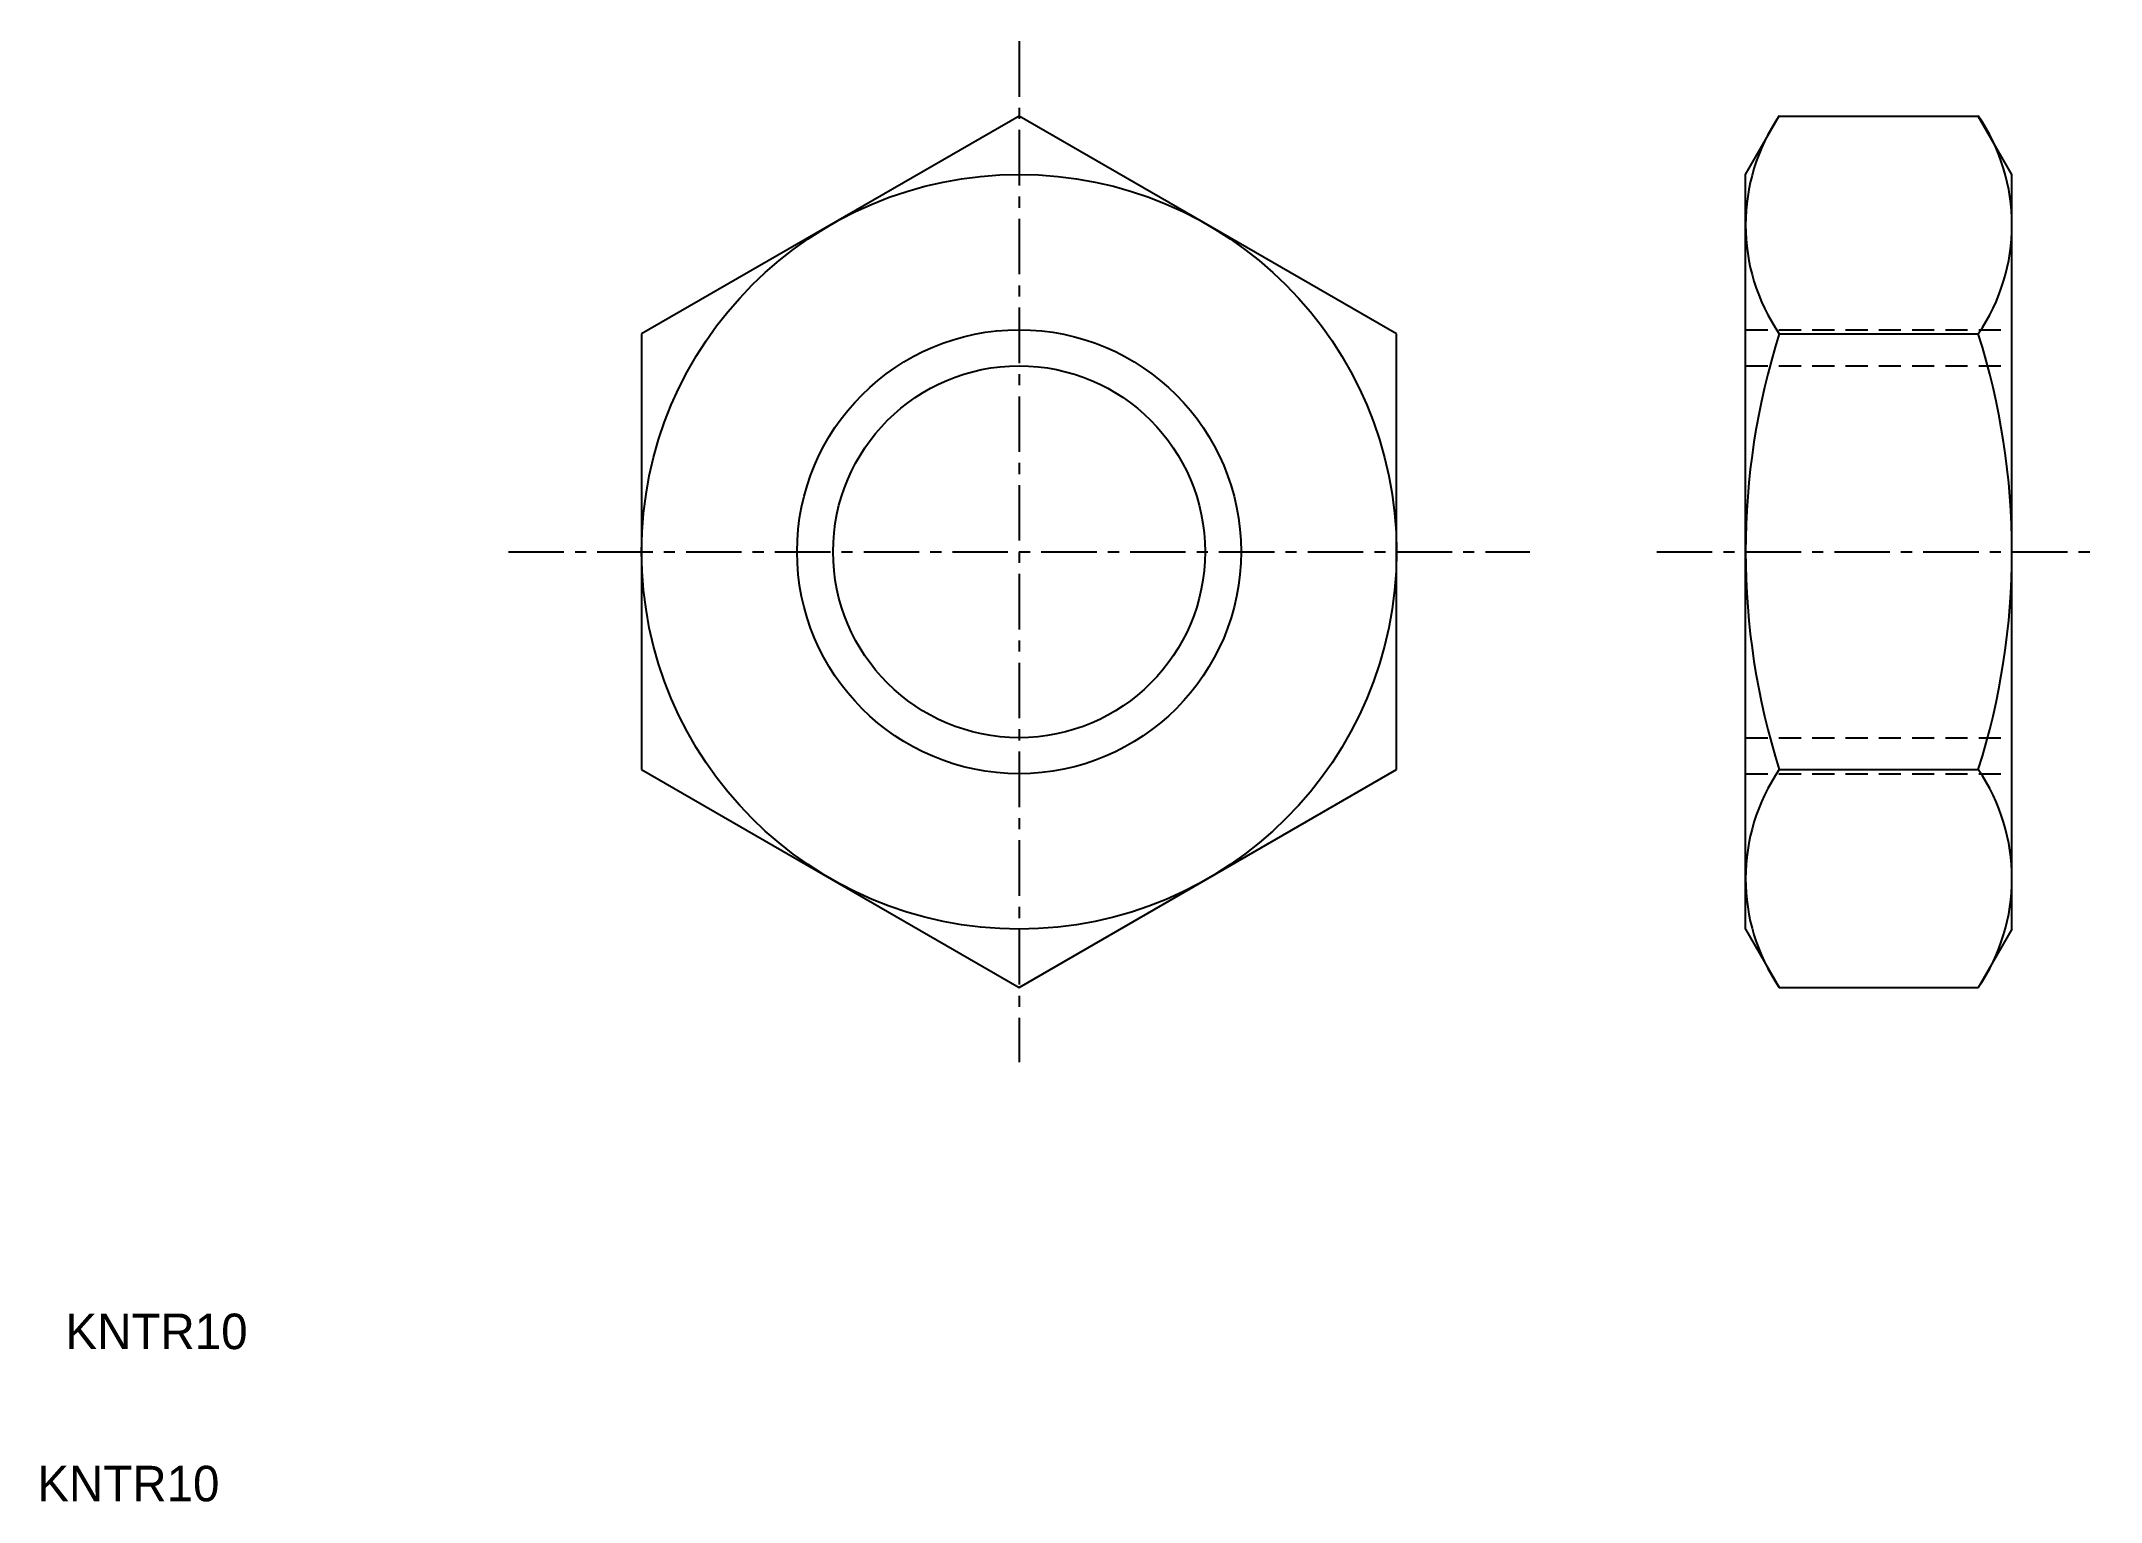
# Model space of a CAD drawing. Extents: x 2.1 to 48.5, y 2 to 34.9.
import ezdxf

# ---------------------------------------------------------------- set-up
doc = ezdxf.new("R2010")
doc.units = 0
doc.linetypes.add('CENTER', pattern=[2, 1.25, -0.25, 0.25, -0.25])
doc.linetypes.add('DASHED', pattern=[0.75, 0.5, -0.25])
doc.layers.get('0').update_dxf_attribs({"linetype": 'CONTINUOUS'})
doc.layers.add('CENTER', color=1, linetype='CENTER')

msp = doc.modelspace()

# ---------------------------------------------------------------- linework, layer by layer
at = {"color": 7, "linetype": 'CONTINUOUS'}
for p, q in [((24.11, 33.204), (15.61, 28.297)), ((32.61, 28.297), (24.11, 33.204)), ((40.47, 31.889), (41.229, 33.204)), ((41.229, 33.204), (45.711, 33.204)), ((46.47, 31.889), (45.711, 33.204)), ((40.47, 14.889), (40.47, 31.889)), ((46.47, 14.889), (46.47, 31.889)), ((46.47, 14.889), (46.47, 31.889)), ((28.36, 30.751), (28.36, 30.751)), ((30.485, 29.524), (30.485, 29.524)), ((15.61, 28.297), (15.61, 18.482)), ((32.61, 18.482), (32.61, 28.297)), ((41.229, 28.297), (45.711, 28.297)), ((15.61, 18.482), (24.11, 13.574)), ((24.11, 13.574), (32.61, 18.482)), ((41.229, 18.482), (45.711, 18.482)), ((40.47, 14.889), (41.229, 13.574)), ((46.47, 14.889), (45.711, 13.574)), ((41.229, 13.574), (45.711, 13.574))]:
    msp.add_line(p, q, dxfattribs=at)
at = {"color": 3, "linetype": 'DASHED'}
for p, q in [((40.47, 28.389), (46.47, 28.389)), ((40.47, 27.577), (46.47, 27.577)), ((40.47, 19.201), (46.47, 19.201)), ((40.47, 18.389), (46.47, 18.389))]:
    msp.add_line(p, q, dxfattribs=at)
at = {"color": 7, "linetype": 'CONTINUOUS'}
for radius in [8.5, 4.188]:
    msp.add_circle((24.11, 23.389), radius, dxfattribs=at)
at = {"color": 3, "linetype": 'CONTINUOUS'}
msp.add_circle((24.11, 23.389), 5, dxfattribs=at)
at = {"color": 7, "linetype": 'CONTINUOUS'}
for centre, radius, start, end in [((44.815, 30.751), 4.345, 145.6157, 214.3843), ((42.125, 30.751), 4.345, 325.6157, 34.3843), ((56.711, 23.389), 16.241, 162.412, 197.588), ((30.229, 23.389), 16.241, 342.412, 17.588), ((44.815, 16.028), 4.345, 145.6157, 214.3843), ((42.125, 16.028), 4.345, 325.6157, 34.3843)]:
    msp.add_arc(centre, radius, start, end, dxfattribs=at)
at = {"layer": 'CENTER', "color": 1, "linetype": 'CENTER'}
for p, q in [((24.11, 34.889), (24.11, 11.889)), ((12.61, 23.389), (35.61, 23.389)), ((38.47, 23.389), (48.47, 23.389))]:
    msp.add_line(p, q, dxfattribs=at)

# ---------------------------------------------------------------- texts
at = {"color": 7, "linetype": 'CONTINUOUS'}
for p in [(2.634, 5.428), (2, 2)]:
    msp.add_text('KNTR10', height=0.8, dxfattribs=at).set_placement(p)

doc.saveas('drawing.dxf')
